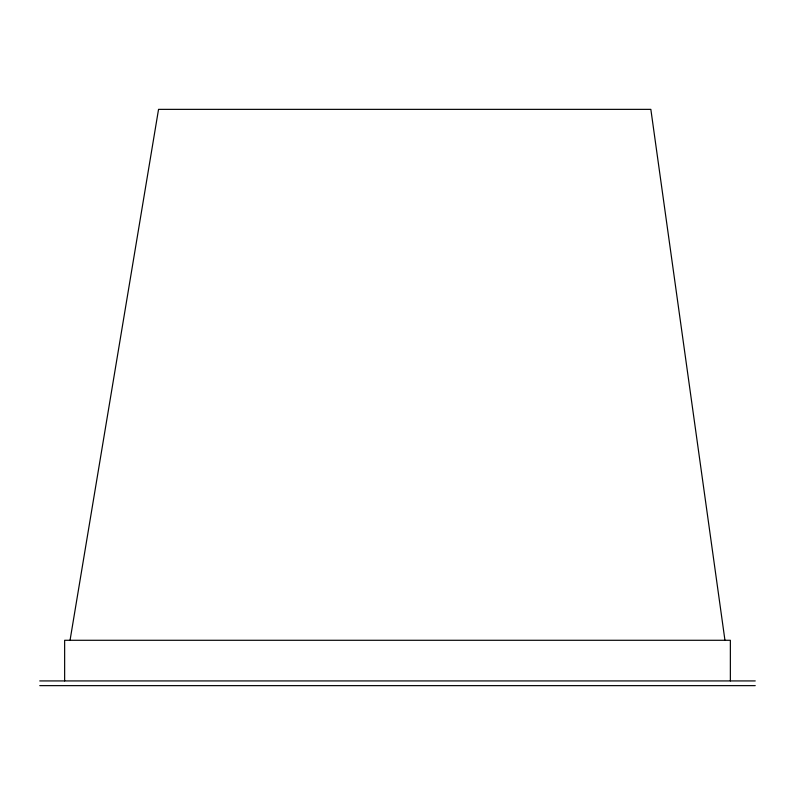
<?xml version="1.0" encoding="UTF-8"?>
<svg xmlns="http://www.w3.org/2000/svg" width="795" height="795" viewBox="0 0 795 795"><rect width="100%" height="100%" fill="white"/><g stroke="black" fill="none" stroke-linecap="round" stroke-linejoin="round"><path stroke-width="1.19" d="M70.049 640.283L158.543 109.362L650.847 109.362L724.951 640.283M39.75 680.927L755.25 680.927M39.75 685.638L755.25 685.638M730.357 680.927L730.357 640.283L64.643 640.283L64.643 680.927"/></g></svg>
